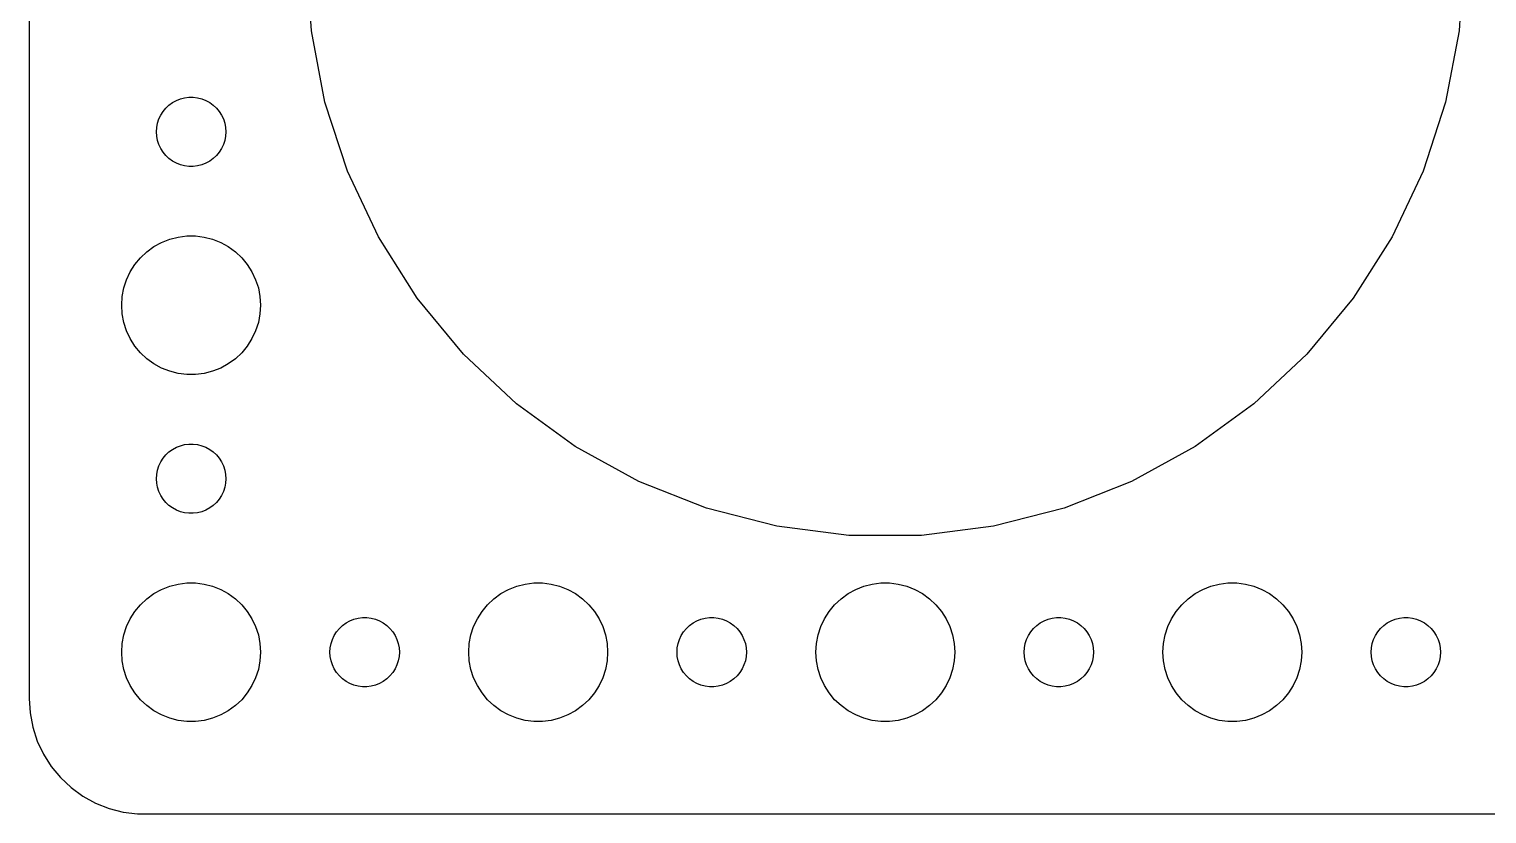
# Model space of a CAD drawing. Header units: metres. Extents: x -120 to 120, y -37 to 37.
# Drawn here: x -119.5 to -56.5, y -37 to -3.1 of the extents above; entities that cross this region are included whole.
import ezdxf

# ---------------------------------------------------------------- set-up
doc = ezdxf.new("R2010")
doc.units = ezdxf.units.M

msp = doc.modelspace()

# ---------------------------------------------------------------- linework, layer by layer
for p, q in [((-119.5, 32), (-119.5, -32)), ((-107.303, -3.13332), (-107.5, 0)), ((-57.5, 0), (-57.6971, -3.13332)), ((-106.715, -6.21724), (-107.303, -3.13332)), ((-57.6971, -3.13332), (-58.2854, -6.21724)), ((-113.456, -6.34422), (-113.304, -6.23351)), ((-113.304, -6.23351), (-113.139, -6.14275)), ((-113.139, -6.14275), (-112.964, -6.07341)), ((-112.964, -6.07341), (-112.781, -6.02657)), ((-112.781, -6.02657), (-112.594, -6.00294)), ((-112.594, -6.00294), (-112.406, -6.00294)), ((-112.406, -6.00294), (-112.219, -6.02657)), ((-112.219, -6.02657), (-112.036, -6.07341)), ((-112.036, -6.07341), (-111.861, -6.14275)), ((-111.861, -6.14275), (-111.696, -6.23351)), ((-111.696, -6.23351), (-111.544, -6.34422)), ((-105.744, -9.20311), (-106.715, -6.21724)), ((-58.2854, -6.21724), (-59.2556, -9.20311)), ((-113.895, -6.9478), (-113.814, -6.77736)), ((-113.814, -6.77736), (-113.714, -6.61832)), ((-113.714, -6.61832), (-113.593, -6.47318)), ((-113.593, -6.47318), (-113.456, -6.34422)), ((-111.544, -6.34422), (-111.407, -6.47318)), ((-111.407, -6.47318), (-111.286, -6.61832)), ((-111.286, -6.61832), (-111.186, -6.77736)), ((-111.186, -6.77736), (-111.105, -6.9478)), ((-114, -7.5), (-113.988, -7.312)), ((-113.988, -7.68799), (-114, -7.5)), ((-113.988, -7.312), (-113.953, -7.12695)), ((-113.953, -7.12695), (-113.895, -6.9478)), ((-111.105, -6.9478), (-111.047, -7.12695)), ((-111.047, -7.12695), (-111.012, -7.312)), ((-111.012, -7.312), (-111, -7.5)), ((-111, -7.5), (-111.012, -7.68799)), ((-113.953, -7.87303), (-113.988, -7.68799)), ((-113.895, -8.05219), (-113.953, -7.87303)), ((-113.814, -8.22263), (-113.895, -8.05219)), ((-111.105, -8.05219), (-111.186, -8.22263)), ((-111.047, -7.87303), (-111.105, -8.05219)), ((-111.012, -7.68799), (-111.047, -7.87303)), ((-113.714, -8.38167), (-113.814, -8.22263)), ((-113.593, -8.52681), (-113.714, -8.38167)), ((-113.456, -8.65576), (-113.593, -8.52681)), ((-113.304, -8.76648), (-113.456, -8.65576)), ((-113.139, -8.85724), (-113.304, -8.76648)), ((-111.696, -8.76648), (-111.861, -8.85724)), ((-111.544, -8.65576), (-111.696, -8.76648)), ((-111.407, -8.52681), (-111.544, -8.65576)), ((-111.286, -8.38167), (-111.407, -8.52681)), ((-111.186, -8.22263), (-111.286, -8.38167)), ((-112.964, -8.92657), (-113.139, -8.85724)), ((-112.781, -8.97342), (-112.964, -8.92657)), ((-112.594, -8.99704), (-112.781, -8.97342)), ((-112.406, -8.99704), (-112.594, -8.99704)), ((-112.219, -8.97342), (-112.406, -8.99704)), ((-112.036, -8.92657), (-112.219, -8.97342)), ((-111.861, -8.85724), (-112.036, -8.92657)), ((-104.408, -12.0438), (-105.744, -9.20311)), ((-59.2556, -9.20311), (-60.5923, -12.0438)), ((-114.412, -12.6884), (-114.107, -12.467)), ((-114.107, -12.467), (-113.777, -12.2855)), ((-113.777, -12.2855), (-113.427, -12.1468)), ((-113.427, -12.1468), (-113.062, -12.0531)), ((-113.062, -12.0531), (-112.688, -12.0059)), ((-112.688, -12.0059), (-112.312, -12.0059)), ((-112.312, -12.0059), (-111.938, -12.0531)), ((-111.938, -12.0531), (-111.573, -12.1468)), ((-111.573, -12.1468), (-111.223, -12.2855)), ((-111.223, -12.2855), (-110.893, -12.467)), ((-110.893, -12.467), (-110.588, -12.6884)), ((-102.725, -14.6946), (-104.408, -12.0438)), ((-60.5923, -12.0438), (-62.2746, -14.6946)), ((-114.927, -13.2366), (-114.687, -12.9464)), ((-114.687, -12.9464), (-114.412, -12.6884)), ((-110.588, -12.6884), (-110.313, -12.9464)), ((-110.313, -12.9464), (-110.073, -13.2366)), ((-115.289, -13.8956), (-115.129, -13.5547)), ((-115.129, -13.5547), (-114.927, -13.2366)), ((-110.073, -13.2366), (-109.871, -13.5547)), ((-109.871, -13.5547), (-109.711, -13.8956)), ((-115.476, -14.624), (-115.406, -14.2539)), ((-115.406, -14.2539), (-115.289, -13.8956)), ((-109.711, -13.8956), (-109.594, -14.2539)), ((-109.594, -14.2539), (-109.524, -14.624)), ((-115.5, -15), (-115.476, -14.624)), ((-115.476, -15.376), (-115.5, -15)), ((-109.524, -14.624), (-109.5, -15)), ((-109.5, -15), (-109.524, -15.376)), ((-100.724, -17.1137), (-102.725, -14.6946)), ((-62.2746, -14.6946), (-64.2758, -17.1137)), ((-115.406, -15.7461), (-115.476, -15.376)), ((-115.289, -16.1044), (-115.406, -15.7461)), ((-109.594, -15.7461), (-109.711, -16.1044)), ((-109.524, -15.376), (-109.594, -15.7461)), ((-115.129, -16.4453), (-115.289, -16.1044)), ((-109.711, -16.1044), (-109.871, -16.4453)), ((-114.927, -16.7634), (-115.129, -16.4453)), ((-114.687, -17.0536), (-114.927, -16.7634)), ((-110.073, -16.7634), (-110.313, -17.0536)), ((-109.871, -16.4453), (-110.073, -16.7634)), ((-114.412, -17.3115), (-114.687, -17.0536)), ((-114.107, -17.533), (-114.412, -17.3115)), ((-113.777, -17.7145), (-114.107, -17.533)), ((-110.893, -17.533), (-111.223, -17.7145)), ((-110.588, -17.3115), (-110.893, -17.533)), ((-110.313, -17.0536), (-110.588, -17.3115)), ((-98.4356, -19.2628), (-100.724, -17.1137)), ((-64.2758, -17.1137), (-66.5644, -19.2628)), ((-113.427, -17.8532), (-113.777, -17.7145)), ((-113.062, -17.9469), (-113.427, -17.8532)), ((-112.688, -17.9941), (-113.062, -17.9469)), ((-112.312, -17.9941), (-112.688, -17.9941)), ((-111.938, -17.9469), (-112.312, -17.9941)), ((-111.573, -17.8532), (-111.938, -17.9469)), ((-111.223, -17.7145), (-111.573, -17.8532)), ((-95.8957, -21.1082), (-98.4356, -19.2628)), ((-66.5644, -19.2628), (-69.1043, -21.1082)), ((-113.593, -21.4732), (-113.456, -21.3442)), ((-113.456, -21.3442), (-113.304, -21.2335)), ((-113.304, -21.2335), (-113.139, -21.1427)), ((-113.139, -21.1427), (-112.964, -21.0734)), ((-112.964, -21.0734), (-112.781, -21.0266)), ((-112.781, -21.0266), (-112.594, -21.003)), ((-112.594, -21.003), (-112.406, -21.003)), ((-112.406, -21.003), (-112.219, -21.0266)), ((-112.219, -21.0266), (-112.036, -21.0734)), ((-112.036, -21.0734), (-111.861, -21.1427)), ((-111.861, -21.1427), (-111.696, -21.2335)), ((-111.696, -21.2335), (-111.544, -21.3442)), ((-111.544, -21.3442), (-111.407, -21.4732)), ((-93.1445, -22.6207), (-95.8957, -21.1082)), ((-69.1043, -21.1082), (-71.8555, -22.6207)), ((-113.953, -22.127), (-113.895, -21.9478)), ((-113.895, -21.9478), (-113.814, -21.7774)), ((-113.814, -21.7774), (-113.714, -21.6183)), ((-113.714, -21.6183), (-113.593, -21.4732)), ((-111.407, -21.4732), (-111.286, -21.6183)), ((-111.286, -21.6183), (-111.186, -21.7774)), ((-111.186, -21.7774), (-111.105, -21.9478)), ((-111.105, -21.9478), (-111.047, -22.127)), ((-114, -22.5), (-113.988, -22.312)), ((-113.988, -22.688), (-114, -22.5)), ((-113.988, -22.312), (-113.953, -22.127)), ((-111.047, -22.127), (-111.012, -22.312)), ((-111.012, -22.312), (-111, -22.5)), ((-111, -22.5), (-111.012, -22.688)), ((-90.2254, -23.7764), (-93.1445, -22.6207)), ((-71.8555, -22.6207), (-74.7746, -23.7764)), ((-113.953, -22.873), (-113.988, -22.688)), ((-113.895, -23.0522), (-113.953, -22.873)), ((-113.814, -23.2226), (-113.895, -23.0522)), ((-113.714, -23.3817), (-113.814, -23.2226)), ((-111.186, -23.2226), (-111.286, -23.3817)), ((-111.105, -23.0522), (-111.186, -23.2226)), ((-111.047, -22.873), (-111.105, -23.0522)), ((-111.012, -22.688), (-111.047, -22.873)), ((-113.593, -23.5268), (-113.714, -23.3817)), ((-113.456, -23.6558), (-113.593, -23.5268)), ((-113.304, -23.7665), (-113.456, -23.6558)), ((-113.139, -23.8572), (-113.304, -23.7665)), ((-112.964, -23.9266), (-113.139, -23.8572)), ((-112.781, -23.9734), (-112.964, -23.9266)), ((-112.036, -23.9266), (-112.219, -23.9734)), ((-111.861, -23.8572), (-112.036, -23.9266)), ((-111.696, -23.7665), (-111.861, -23.8572)), ((-111.544, -23.6558), (-111.696, -23.7665)), ((-111.407, -23.5268), (-111.544, -23.6558)), ((-111.286, -23.3817), (-111.407, -23.5268)), ((-87.1845, -24.5572), (-90.2254, -23.7764)), ((-74.7746, -23.7764), (-77.8155, -24.5572)), ((-112.594, -23.997), (-112.781, -23.9734)), ((-112.406, -23.997), (-112.594, -23.997)), ((-112.219, -23.9734), (-112.406, -23.997)), ((-84.0698, -24.9507), (-87.1845, -24.5572)), ((-77.8155, -24.5572), (-80.9302, -24.9507)), ((-80.9302, -24.9507), (-84.0698, -24.9507)), ((-113.427, -27.1468), (-113.062, -27.0531)), ((-113.062, -27.0531), (-112.688, -27.0059)), ((-112.688, -27.0059), (-112.312, -27.0059)), ((-112.312, -27.0059), (-111.938, -27.0531)), ((-111.938, -27.0531), (-111.573, -27.1468)), ((-98.427, -27.1468), (-98.0621, -27.0531)), ((-98.0621, -27.0531), (-97.6884, -27.0059)), ((-97.6884, -27.0059), (-97.3116, -27.0059)), ((-97.3116, -27.0059), (-96.9379, -27.0531)), ((-96.9379, -27.0531), (-96.573, -27.1468)), ((-83.427, -27.1468), (-83.0621, -27.0531)), ((-83.0621, -27.0531), (-82.6884, -27.0059)), ((-82.6884, -27.0059), (-82.3116, -27.0059)), ((-82.3116, -27.0059), (-81.9379, -27.0531)), ((-81.9379, -27.0531), (-81.573, -27.1468)), ((-68.427, -27.1468), (-68.0621, -27.0531)), ((-68.0621, -27.0531), (-67.6884, -27.0059)), ((-67.6884, -27.0059), (-67.3116, -27.0059)), ((-67.3116, -27.0059), (-66.9379, -27.0531)), ((-66.9379, -27.0531), (-66.573, -27.1468)), ((-114.687, -27.9464), (-114.412, -27.6884)), ((-114.412, -27.6884), (-114.107, -27.467)), ((-114.107, -27.467), (-113.777, -27.2855)), ((-113.777, -27.2855), (-113.427, -27.1468)), ((-111.573, -27.1468), (-111.223, -27.2855)), ((-111.223, -27.2855), (-110.893, -27.467)), ((-110.893, -27.467), (-110.588, -27.6884)), ((-110.588, -27.6884), (-110.313, -27.9464)), ((-99.6869, -27.9464), (-99.4123, -27.6884)), ((-99.4123, -27.6884), (-99.1075, -27.467)), ((-99.1075, -27.467), (-98.7773, -27.2855)), ((-98.7773, -27.2855), (-98.427, -27.1468)), ((-96.573, -27.1468), (-96.2227, -27.2855)), ((-96.2227, -27.2855), (-95.8925, -27.467)), ((-95.8925, -27.467), (-95.5877, -27.6884)), ((-95.5877, -27.6884), (-95.3131, -27.9464)), ((-84.6869, -27.9464), (-84.4123, -27.6884)), ((-84.4123, -27.6884), (-84.1075, -27.467)), ((-84.1075, -27.467), (-83.7773, -27.2855)), ((-83.7773, -27.2855), (-83.427, -27.1468)), ((-81.573, -27.1468), (-81.2227, -27.2855)), ((-81.2227, -27.2855), (-80.8925, -27.467)), ((-80.8925, -27.467), (-80.5877, -27.6884)), ((-80.5877, -27.6884), (-80.3131, -27.9464)), ((-69.6869, -27.9464), (-69.4123, -27.6884)), ((-69.4123, -27.6884), (-69.1075, -27.467)), ((-69.1075, -27.467), (-68.7773, -27.2855)), ((-68.7773, -27.2855), (-68.427, -27.1468)), ((-66.573, -27.1468), (-66.2227, -27.2855)), ((-66.2227, -27.2855), (-65.8925, -27.467)), ((-65.8925, -27.467), (-65.5877, -27.6884)), ((-65.5877, -27.6884), (-65.3131, -27.9464)), ((-115.129, -28.5547), (-114.927, -28.2366)), ((-114.927, -28.2366), (-114.687, -27.9464)), ((-110.313, -27.9464), (-110.073, -28.2366)), ((-110.073, -28.2366), (-109.871, -28.5547)), ((-100.129, -28.5547), (-99.927, -28.2366)), ((-99.927, -28.2366), (-99.6869, -27.9464)), ((-95.3131, -27.9464), (-95.073, -28.2366)), ((-95.073, -28.2366), (-94.8711, -28.5547)), ((-85.1289, -28.5547), (-84.927, -28.2366)), ((-84.927, -28.2366), (-84.6869, -27.9464)), ((-80.3131, -27.9464), (-80.073, -28.2366)), ((-80.073, -28.2366), (-79.8711, -28.5547)), ((-70.1289, -28.5547), (-69.927, -28.2366)), ((-69.927, -28.2366), (-69.6869, -27.9464)), ((-65.3131, -27.9464), (-65.073, -28.2366)), ((-65.073, -28.2366), (-64.8711, -28.5547)), ((-115.406, -29.2539), (-115.289, -28.8956)), ((-115.289, -28.8956), (-115.129, -28.5547)), ((-109.871, -28.5547), (-109.711, -28.8956)), ((-109.711, -28.8956), (-109.594, -29.2539)), ((-106.214, -29.1183), (-106.093, -28.9732)), ((-106.093, -28.9732), (-105.956, -28.8442)), ((-105.956, -28.8442), (-105.804, -28.7335)), ((-105.804, -28.7335), (-105.639, -28.6427)), ((-105.639, -28.6427), (-105.464, -28.5734)), ((-105.464, -28.5734), (-105.281, -28.5266)), ((-105.281, -28.5266), (-105.094, -28.503)), ((-105.094, -28.503), (-104.906, -28.503)), ((-104.906, -28.503), (-104.719, -28.5266)), ((-104.719, -28.5266), (-104.536, -28.5734)), ((-104.536, -28.5734), (-104.361, -28.6427)), ((-104.361, -28.6427), (-104.196, -28.7335)), ((-104.196, -28.7335), (-104.044, -28.8442)), ((-104.044, -28.8442), (-103.907, -28.9732)), ((-103.907, -28.9732), (-103.786, -29.1183)), ((-100.406, -29.2539), (-100.289, -28.8956)), ((-100.289, -28.8956), (-100.129, -28.5547)), ((-94.8711, -28.5547), (-94.7107, -28.8956)), ((-94.7107, -28.8956), (-94.5943, -29.2539)), ((-91.2135, -29.1183), (-91.0934, -28.9732)), ((-91.0934, -28.9732), (-90.9561, -28.8442)), ((-90.9561, -28.8442), (-90.8037, -28.7335)), ((-90.8037, -28.7335), (-90.6387, -28.6427)), ((-90.6387, -28.6427), (-90.4635, -28.5734)), ((-90.4635, -28.5734), (-90.2811, -28.5266)), ((-90.2811, -28.5266), (-90.0942, -28.503)), ((-90.0942, -28.503), (-89.9058, -28.503)), ((-89.9058, -28.503), (-89.7189, -28.5266)), ((-89.7189, -28.5266), (-89.5365, -28.5734)), ((-89.5365, -28.5734), (-89.3613, -28.6427)), ((-89.3613, -28.6427), (-89.1963, -28.7335)), ((-89.1963, -28.7335), (-89.0439, -28.8442)), ((-89.0439, -28.8442), (-88.9065, -28.9732)), ((-88.9065, -28.9732), (-88.7865, -29.1183)), ((-85.4057, -29.2539), (-85.2893, -28.8956)), ((-85.2893, -28.8956), (-85.1289, -28.5547)), ((-79.8711, -28.5547), (-79.7107, -28.8956)), ((-79.7107, -28.8956), (-79.5943, -29.2539)), ((-76.2135, -29.1183), (-76.0934, -28.9732)), ((-76.0934, -28.9732), (-75.9561, -28.8442)), ((-75.9561, -28.8442), (-75.8037, -28.7335)), ((-75.8037, -28.7335), (-75.6387, -28.6427)), ((-75.6387, -28.6427), (-75.4635, -28.5734)), ((-75.4635, -28.5734), (-75.2811, -28.5266)), ((-75.2811, -28.5266), (-75.0942, -28.503)), ((-75.0942, -28.503), (-74.9058, -28.503)), ((-74.9058, -28.503), (-74.7189, -28.5266)), ((-74.7189, -28.5266), (-74.5365, -28.5734)), ((-74.5365, -28.5734), (-74.3613, -28.6427)), ((-74.3613, -28.6427), (-74.1963, -28.7335)), ((-74.1963, -28.7335), (-74.0439, -28.8442)), ((-74.0439, -28.8442), (-73.9065, -28.9732)), ((-73.9065, -28.9732), (-73.7865, -29.1183)), ((-70.4057, -29.2539), (-70.2893, -28.8956)), ((-70.2893, -28.8956), (-70.1289, -28.5547)), ((-64.8711, -28.5547), (-64.7107, -28.8956)), ((-64.7107, -28.8956), (-64.5943, -29.2539)), ((-61.2135, -29.1183), (-61.0934, -28.9732)), ((-61.0934, -28.9732), (-60.9561, -28.8442)), ((-60.9561, -28.8442), (-60.8037, -28.7335)), ((-60.8037, -28.7335), (-60.6387, -28.6427)), ((-60.6387, -28.6427), (-60.4635, -28.5734)), ((-60.4635, -28.5734), (-60.2811, -28.5266)), ((-60.2811, -28.5266), (-60.0942, -28.503)), ((-60.0942, -28.503), (-59.9058, -28.503)), ((-59.9058, -28.503), (-59.7189, -28.5266)), ((-59.7189, -28.5266), (-59.5365, -28.5734)), ((-59.5365, -28.5734), (-59.3613, -28.6427)), ((-59.3613, -28.6427), (-59.1963, -28.7335)), ((-59.1963, -28.7335), (-59.0439, -28.8442)), ((-59.0439, -28.8442), (-58.9065, -28.9732)), ((-58.9065, -28.9732), (-58.7865, -29.1183)), ((-115.476, -29.624), (-115.406, -29.2539)), ((-109.594, -29.2539), (-109.524, -29.624)), ((-106.453, -29.627), (-106.395, -29.4478)), ((-106.395, -29.4478), (-106.314, -29.2774)), ((-106.314, -29.2774), (-106.214, -29.1183)), ((-103.786, -29.1183), (-103.686, -29.2774)), ((-103.686, -29.2774), (-103.605, -29.4478)), ((-103.605, -29.4478), (-103.547, -29.627)), ((-100.476, -29.624), (-100.406, -29.2539)), ((-94.5943, -29.2539), (-94.5237, -29.624)), ((-91.4529, -29.627), (-91.3947, -29.4478)), ((-91.3947, -29.4478), (-91.3145, -29.2774)), ((-91.3145, -29.2774), (-91.2135, -29.1183)), ((-88.7865, -29.1183), (-88.6855, -29.2774)), ((-88.6855, -29.2774), (-88.6053, -29.4478)), ((-88.6053, -29.4478), (-88.5471, -29.627)), ((-85.4763, -29.624), (-85.4057, -29.2539)), ((-79.5943, -29.2539), (-79.5237, -29.624)), ((-76.4529, -29.627), (-76.3947, -29.4478)), ((-76.3947, -29.4478), (-76.3145, -29.2774)), ((-76.3145, -29.2774), (-76.2135, -29.1183)), ((-73.7865, -29.1183), (-73.6855, -29.2774)), ((-73.6855, -29.2774), (-73.6053, -29.4478)), ((-73.6053, -29.4478), (-73.5471, -29.627)), ((-70.4763, -29.624), (-70.4057, -29.2539)), ((-64.5943, -29.2539), (-64.5237, -29.624)), ((-61.4529, -29.627), (-61.3947, -29.4478)), ((-61.3947, -29.4478), (-61.3145, -29.2774)), ((-61.3145, -29.2774), (-61.2135, -29.1183)), ((-58.7865, -29.1183), (-58.6855, -29.2774)), ((-58.6855, -29.2774), (-58.6053, -29.4478)), ((-58.6053, -29.4478), (-58.5471, -29.627)), ((-115.5, -30), (-115.476, -29.624)), ((-115.476, -30.376), (-115.5, -30)), ((-109.524, -29.624), (-109.5, -30)), ((-109.5, -30), (-109.524, -30.376)), ((-106.5, -30), (-106.488, -29.812)), ((-106.488, -30.188), (-106.5, -30)), ((-106.488, -29.812), (-106.453, -29.627)), ((-106.453, -30.373), (-106.488, -30.188)), ((-103.547, -29.627), (-103.512, -29.812)), ((-103.512, -30.188), (-103.547, -30.373)), ((-103.512, -29.812), (-103.5, -30)), ((-103.5, -30), (-103.512, -30.188)), ((-100.5, -30), (-100.476, -29.624)), ((-100.476, -30.376), (-100.5, -30)), ((-94.5237, -29.624), (-94.5, -30)), ((-94.5, -30), (-94.5237, -30.376)), ((-91.5, -30), (-91.4882, -29.812)), ((-91.4882, -30.188), (-91.5, -30)), ((-91.4882, -29.812), (-91.4529, -29.627)), ((-91.4529, -30.373), (-91.4882, -30.188)), ((-88.5471, -29.627), (-88.5118, -29.812)), ((-88.5118, -30.188), (-88.5471, -30.373)), ((-88.5118, -29.812), (-88.5, -30)), ((-88.5, -30), (-88.5118, -30.188)), ((-85.5, -30), (-85.4763, -29.624)), ((-85.4763, -30.376), (-85.5, -30)), ((-79.5237, -29.624), (-79.5, -30)), ((-79.5, -30), (-79.5237, -30.376)), ((-76.5, -30), (-76.4882, -29.812)), ((-76.4882, -30.188), (-76.5, -30)), ((-76.4882, -29.812), (-76.4529, -29.627)), ((-76.4529, -30.373), (-76.4882, -30.188)), ((-73.5471, -29.627), (-73.5118, -29.812)), ((-73.5118, -30.188), (-73.5471, -30.373)), ((-73.5118, -29.812), (-73.5, -30)), ((-73.5, -30), (-73.5118, -30.188)), ((-70.5, -30), (-70.4763, -29.624)), ((-70.4763, -30.376), (-70.5, -30)), ((-64.5237, -29.624), (-64.5, -30)), ((-64.5, -30), (-64.5237, -30.376)), ((-61.5, -30), (-61.4882, -29.812)), ((-61.4882, -30.188), (-61.5, -30)), ((-61.4882, -29.812), (-61.4529, -29.627)), ((-61.4529, -30.373), (-61.4882, -30.188)), ((-58.5471, -29.627), (-58.5118, -29.812)), ((-58.5118, -30.188), (-58.5471, -30.373)), ((-58.5118, -29.812), (-58.5, -30)), ((-58.5, -30), (-58.5118, -30.188)), ((-115.406, -30.7461), (-115.476, -30.376)), ((-115.289, -31.1044), (-115.406, -30.7461)), ((-109.594, -30.7461), (-109.711, -31.1044)), ((-109.524, -30.376), (-109.594, -30.7461)), ((-106.395, -30.5522), (-106.453, -30.373)), ((-106.314, -30.7226), (-106.395, -30.5522)), ((-106.214, -30.8817), (-106.314, -30.7226)), ((-103.686, -30.7226), (-103.786, -30.8817)), ((-103.605, -30.5522), (-103.686, -30.7226)), ((-103.547, -30.373), (-103.605, -30.5522)), ((-100.406, -30.7461), (-100.476, -30.376)), ((-100.289, -31.1044), (-100.406, -30.7461)), ((-94.5943, -30.7461), (-94.7107, -31.1044)), ((-94.5237, -30.376), (-94.5943, -30.7461)), ((-91.3947, -30.5522), (-91.4529, -30.373)), ((-91.3145, -30.7226), (-91.3947, -30.5522)), ((-91.2135, -30.8817), (-91.3145, -30.7226)), ((-88.6855, -30.7226), (-88.7865, -30.8817)), ((-88.6053, -30.5522), (-88.6855, -30.7226)), ((-88.5471, -30.373), (-88.6053, -30.5522)), ((-85.4057, -30.7461), (-85.4763, -30.376)), ((-85.2893, -31.1044), (-85.4057, -30.7461)), ((-79.5943, -30.7461), (-79.7107, -31.1044)), ((-79.5237, -30.376), (-79.5943, -30.7461)), ((-76.3947, -30.5522), (-76.4529, -30.373)), ((-76.3145, -30.7226), (-76.3947, -30.5522)), ((-76.2135, -30.8817), (-76.3145, -30.7226)), ((-73.6855, -30.7226), (-73.7865, -30.8817)), ((-73.6053, -30.5522), (-73.6855, -30.7226)), ((-73.5471, -30.373), (-73.6053, -30.5522)), ((-70.4057, -30.7461), (-70.4763, -30.376)), ((-70.2893, -31.1044), (-70.4057, -30.7461)), ((-64.5943, -30.7461), (-64.7107, -31.1044)), ((-64.5237, -30.376), (-64.5943, -30.7461)), ((-61.3947, -30.5522), (-61.4529, -30.373)), ((-61.3145, -30.7226), (-61.3947, -30.5522)), ((-61.2135, -30.8817), (-61.3145, -30.7226)), ((-58.6855, -30.7226), (-58.7865, -30.8817)), ((-58.6053, -30.5522), (-58.6855, -30.7226)), ((-58.5471, -30.373), (-58.6053, -30.5522)), ((-115.129, -31.4453), (-115.289, -31.1044)), ((-114.927, -31.7634), (-115.129, -31.4453)), ((-109.871, -31.4453), (-110.073, -31.7634)), ((-109.711, -31.1044), (-109.871, -31.4453)), ((-106.093, -31.0268), (-106.214, -30.8817)), ((-105.956, -31.1558), (-106.093, -31.0268)), ((-105.804, -31.2665), (-105.956, -31.1558)), ((-105.639, -31.3572), (-105.804, -31.2665)), ((-105.464, -31.4266), (-105.639, -31.3572)), ((-105.281, -31.4734), (-105.464, -31.4266)), ((-105.094, -31.497), (-105.281, -31.4734)), ((-104.906, -31.497), (-105.094, -31.497)), ((-104.719, -31.4734), (-104.906, -31.497)), ((-104.536, -31.4266), (-104.719, -31.4734)), ((-104.361, -31.3572), (-104.536, -31.4266)), ((-104.196, -31.2665), (-104.361, -31.3572)), ((-104.044, -31.1558), (-104.196, -31.2665)), ((-103.907, -31.0268), (-104.044, -31.1558)), ((-103.786, -30.8817), (-103.907, -31.0268)), ((-100.129, -31.4453), (-100.289, -31.1044)), ((-99.927, -31.7634), (-100.129, -31.4453)), ((-94.8711, -31.4453), (-95.073, -31.7634)), ((-94.7107, -31.1044), (-94.8711, -31.4453)), ((-91.0934, -31.0268), (-91.2135, -30.8817)), ((-90.9561, -31.1558), (-91.0934, -31.0268)), ((-90.8037, -31.2665), (-90.9561, -31.1558)), ((-90.6387, -31.3572), (-90.8037, -31.2665)), ((-90.4635, -31.4266), (-90.6387, -31.3572)), ((-90.2811, -31.4734), (-90.4635, -31.4266)), ((-90.0942, -31.497), (-90.2811, -31.4734)), ((-89.9058, -31.497), (-90.0942, -31.497)), ((-89.7189, -31.4734), (-89.9058, -31.497)), ((-89.5365, -31.4266), (-89.7189, -31.4734)), ((-89.3613, -31.3572), (-89.5365, -31.4266)), ((-89.1963, -31.2665), (-89.3613, -31.3572)), ((-89.0439, -31.1558), (-89.1963, -31.2665)), ((-88.9065, -31.0268), (-89.0439, -31.1558)), ((-88.7865, -30.8817), (-88.9065, -31.0268)), ((-85.1289, -31.4453), (-85.2893, -31.1044)), ((-84.927, -31.7634), (-85.1289, -31.4453)), ((-79.8711, -31.4453), (-80.073, -31.7634)), ((-79.7107, -31.1044), (-79.8711, -31.4453)), ((-76.0934, -31.0268), (-76.2135, -30.8817)), ((-75.9561, -31.1558), (-76.0934, -31.0268)), ((-75.8037, -31.2665), (-75.9561, -31.1558)), ((-75.6387, -31.3572), (-75.8037, -31.2665)), ((-75.4635, -31.4266), (-75.6387, -31.3572)), ((-75.2811, -31.4734), (-75.4635, -31.4266)), ((-75.0942, -31.497), (-75.2811, -31.4734)), ((-74.9058, -31.497), (-75.0942, -31.497)), ((-74.7189, -31.4734), (-74.9058, -31.497)), ((-74.5365, -31.4266), (-74.7189, -31.4734)), ((-74.3613, -31.3572), (-74.5365, -31.4266)), ((-74.1963, -31.2665), (-74.3613, -31.3572)), ((-74.0439, -31.1558), (-74.1963, -31.2665)), ((-73.9065, -31.0268), (-74.0439, -31.1558)), ((-73.7865, -30.8817), (-73.9065, -31.0268)), ((-70.1289, -31.4453), (-70.2893, -31.1044)), ((-69.927, -31.7634), (-70.1289, -31.4453)), ((-64.8711, -31.4453), (-65.073, -31.7634)), ((-64.7107, -31.1044), (-64.8711, -31.4453)), ((-61.0934, -31.0268), (-61.2135, -30.8817)), ((-60.9561, -31.1558), (-61.0934, -31.0268)), ((-60.8037, -31.2665), (-60.9561, -31.1558)), ((-60.6387, -31.3572), (-60.8037, -31.2665)), ((-60.4635, -31.4266), (-60.6387, -31.3572)), ((-60.2811, -31.4734), (-60.4635, -31.4266)), ((-60.0942, -31.497), (-60.2811, -31.4734)), ((-59.9058, -31.497), (-60.0942, -31.497)), ((-59.7189, -31.4734), (-59.9058, -31.497)), ((-59.5365, -31.4266), (-59.7189, -31.4734)), ((-59.3613, -31.3572), (-59.5365, -31.4266)), ((-59.1963, -31.2665), (-59.3613, -31.3572)), ((-59.0439, -31.1558), (-59.1963, -31.2665)), ((-58.9065, -31.0268), (-59.0439, -31.1558)), ((-58.7865, -30.8817), (-58.9065, -31.0268)), ((-119.5, -32), (-119.461, -32.6267)), ((-114.687, -32.0536), (-114.927, -31.7634)), ((-114.412, -32.3115), (-114.687, -32.0536)), ((-110.313, -32.0536), (-110.588, -32.3115)), ((-110.073, -31.7634), (-110.313, -32.0536)), ((-99.6869, -32.0536), (-99.927, -31.7634)), ((-99.4123, -32.3115), (-99.6869, -32.0536)), ((-95.3131, -32.0536), (-95.5877, -32.3115)), ((-95.073, -31.7634), (-95.3131, -32.0536)), ((-84.6869, -32.0536), (-84.927, -31.7634)), ((-84.4123, -32.3115), (-84.6869, -32.0536)), ((-80.3131, -32.0536), (-80.5877, -32.3115)), ((-80.073, -31.7634), (-80.3131, -32.0536)), ((-69.6869, -32.0536), (-69.927, -31.7634)), ((-69.4123, -32.3115), (-69.6869, -32.0536)), ((-65.3131, -32.0536), (-65.5877, -32.3115)), ((-65.073, -31.7634), (-65.3131, -32.0536)), ((-119.461, -32.6267), (-119.343, -33.2434)), ((-114.107, -32.533), (-114.412, -32.3115)), ((-113.777, -32.7145), (-114.107, -32.533)), ((-113.427, -32.8532), (-113.777, -32.7145)), ((-111.223, -32.7145), (-111.573, -32.8532)), ((-110.893, -32.533), (-111.223, -32.7145)), ((-110.588, -32.3115), (-110.893, -32.533)), ((-99.1075, -32.533), (-99.4123, -32.3115)), ((-98.7773, -32.7145), (-99.1075, -32.533)), ((-98.427, -32.8532), (-98.7773, -32.7145)), ((-96.2227, -32.7145), (-96.573, -32.8532)), ((-95.8925, -32.533), (-96.2227, -32.7145)), ((-95.5877, -32.3115), (-95.8925, -32.533)), ((-84.1075, -32.533), (-84.4123, -32.3115)), ((-83.7773, -32.7145), (-84.1075, -32.533)), ((-83.427, -32.8532), (-83.7773, -32.7145)), ((-81.2227, -32.7145), (-81.573, -32.8532)), ((-80.8925, -32.533), (-81.2227, -32.7145)), ((-80.5877, -32.3115), (-80.8925, -32.533)), ((-69.1075, -32.533), (-69.4123, -32.3115)), ((-68.7773, -32.7145), (-69.1075, -32.533)), ((-68.427, -32.8532), (-68.7773, -32.7145)), ((-66.2227, -32.7145), (-66.573, -32.8532)), ((-65.8925, -32.533), (-66.2227, -32.7145)), ((-65.5877, -32.3115), (-65.8925, -32.533)), ((-119.343, -33.2434), (-119.149, -33.8406)), ((-113.062, -32.9469), (-113.427, -32.8532)), ((-112.688, -32.9941), (-113.062, -32.9469)), ((-112.312, -32.9941), (-112.688, -32.9941)), ((-111.938, -32.9469), (-112.312, -32.9941)), ((-111.573, -32.8532), (-111.938, -32.9469)), ((-98.0621, -32.9469), (-98.427, -32.8532)), ((-97.6884, -32.9941), (-98.0621, -32.9469)), ((-97.3116, -32.9941), (-97.6884, -32.9941)), ((-96.9379, -32.9469), (-97.3116, -32.9941)), ((-96.573, -32.8532), (-96.9379, -32.9469)), ((-83.0621, -32.9469), (-83.427, -32.8532)), ((-82.6884, -32.9941), (-83.0621, -32.9469)), ((-82.3116, -32.9941), (-82.6884, -32.9941)), ((-81.9379, -32.9469), (-82.3116, -32.9941)), ((-81.573, -32.8532), (-81.9379, -32.9469)), ((-68.0621, -32.9469), (-68.427, -32.8532)), ((-67.6884, -32.9941), (-68.0621, -32.9469)), ((-67.3116, -32.9941), (-67.6884, -32.9941)), ((-66.9379, -32.9469), (-67.3116, -32.9941)), ((-66.573, -32.8532), (-66.9379, -32.9469)), ((-119.149, -33.8406), (-118.882, -34.4088)), ((-118.882, -34.4088), (-118.545, -34.9389)), ((-118.545, -34.9389), (-118.145, -35.4227)), ((-118.145, -35.4227), (-117.687, -35.8526)), ((-117.687, -35.8526), (-117.179, -36.2216)), ((-117.179, -36.2216), (-116.629, -36.5241)), ((-116.629, -36.5241), (-116.045, -36.7553)), ((-116.045, -36.7553), (-115.437, -36.9114)), ((-115.437, -36.9114), (-114.814, -36.9901)), ((-114.814, -36.9901), (114.814, -36.9901))]:
    msp.add_line(p, q)

doc.saveas('drawing.dxf')
